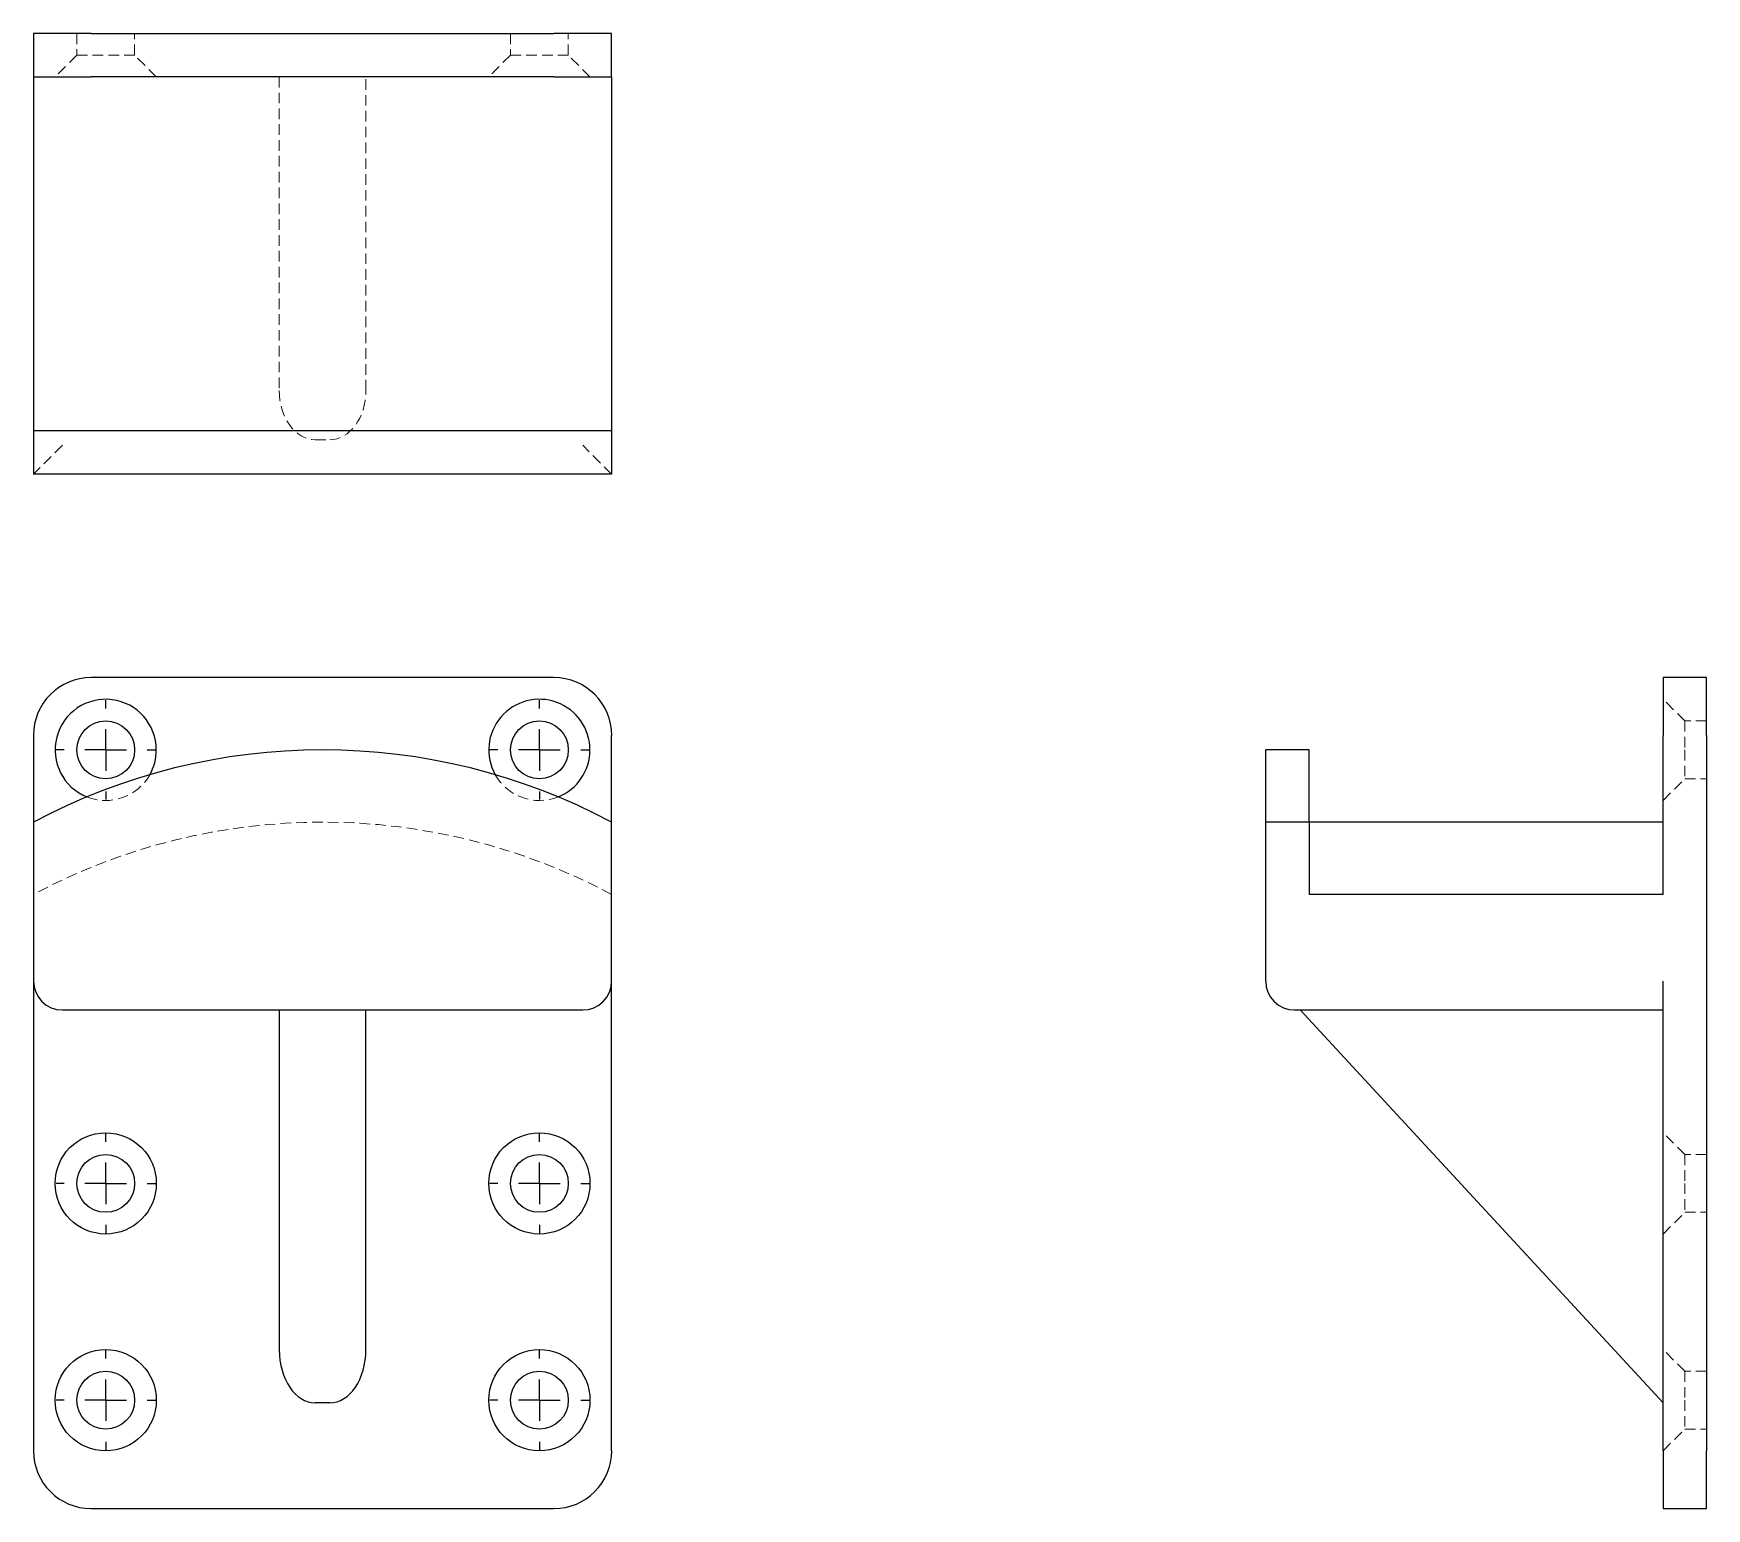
# Model space of a CAD drawing. Header units: millimetres. Extents: x 48 to 250, y 7 to 185.
import ezdxf

# ---------------------------------------------------------------- set-up
doc = ezdxf.new("R2010")
doc.units = ezdxf.units.MM
doc.linetypes.add('HIDDEN', pattern=[1.905, 1.27, -0.635])
doc.layers.add('10', color=7, linetype='Continuous')

# ---------------------------------------------------------------- blocks, each defined once
blk = doc.blocks.new('SW_CENTERMARKSYMBOL_0')
at = {"layer": '10', "color": 0}
for p, q in [((0, 5), (0, 5.98)), ((0, 0), (0, 2.5)), ((-5, 0), (-5.98, 0)), ((0, 0), (-2.5, 0)), ((0, 0), (0, -2.5)), ((0, 0), (2.5, 0)), ((5, 0), (5.98, 0)), ((0, -5), (0, -5.98))]:
    blk.add_line(p, q, dxfattribs=at)
blk = doc.blocks.new('SW_CENTERMARKSYMBOL_1')
at = {"layer": '10', "color": 0}
for p, q in [((0, 5), (0, 5.98)), ((0, 0), (0, 2.5)), ((-5, 0), (-5.98, 0)), ((0, 0), (-2.5, 0)), ((0, 0), (0, -2.5)), ((0, 0), (2.5, 0)), ((5, 0), (5.98, 0)), ((0, -5), (0, -5.98))]:
    blk.add_line(p, q, dxfattribs=at)
blk = doc.blocks.new('SW_CENTERMARKSYMBOL_2')
at = {"layer": '10', "color": 0}
for p, q in [((0, 5), (0, 5.98)), ((0, 0), (0, 2.5)), ((-5, 0), (-5.98, 0)), ((0, 0), (-2.5, 0)), ((0, 0), (0, -2.5)), ((0, 0), (2.5, 0)), ((5, 0), (5.98, 0)), ((0, -5), (0, -5.98))]:
    blk.add_line(p, q, dxfattribs=at)
blk = doc.blocks.new('SW_CENTERMARKSYMBOL_3')
at = {"layer": '10', "color": 0}
for p, q in [((0, 5), (0, 5.98)), ((0, 0), (0, 2.5)), ((-5, 0), (-5.98, 0)), ((0, 0), (-2.5, 0)), ((0, 0), (0, -2.5)), ((0, 0), (2.5, 0)), ((5, 0), (5.98, 0)), ((0, -5), (0, -5.98))]:
    blk.add_line(p, q, dxfattribs=at)
blk = doc.blocks.new('SW_CENTERMARKSYMBOL_4')
at = {"layer": '10', "color": 0}
for p, q in [((0, 5), (0, 5.98)), ((0, 0), (0, 2.5)), ((-5, 0), (-5.98, 0)), ((0, 0), (-2.5, 0)), ((0, 0), (0, -2.5)), ((0, 0), (2.5, 0)), ((5, 0), (5.98, 0)), ((0, -5), (0, -5.98))]:
    blk.add_line(p, q, dxfattribs=at)
blk = doc.blocks.new('SW_CENTERMARKSYMBOL_5')
at = {"layer": '10', "color": 0}
for p, q in [((0, 5), (0, 5.98)), ((0, 0), (0, 2.5)), ((-5, 0), (-5.98, 0)), ((0, 0), (-2.5, 0)), ((0, 0), (0, -2.5)), ((0, 0), (2.5, 0)), ((5, 0), (5.98, 0)), ((0, -5), (0, -5.98))]:
    blk.add_line(p, q, dxfattribs=at)

msp = doc.modelspace()

# ---------------------------------------------------------------- linework, layer by layer
at = {"color": 7, "linetype": 'Continuous', "lineweight": 25}
for p, q in [((48.22, 184.52), (48.22, 179.3)), ((55.17, 184.52), (48.22, 184.52)), ((55.17, 184.52), (110.83, 184.52)), ((117.78, 184.52), (110.83, 184.52)), ((117.78, 179.3), (117.78, 184.52)), ((48.22, 179.3), (55.17, 179.3)), ((48.22, 179.3), (48.22, 136.7)), ((110.83, 179.3), (55.17, 179.3)), ((110.83, 179.3), (117.78, 179.3)), ((117.78, 179.3), (117.78, 136.7)), ((117.78, 136.7), (48.22, 136.7)), ((48.22, 136.7), (48.22, 131.48)), ((117.78, 136.7), (117.78, 131.48)), ((117.78, 131.48), (48.22, 131.48)), ((110.83, 107), (55.17, 107)), ((249.52, 107), (244.3, 107)), ((244.3, 107), (244.3, 100.04)), ((249.52, 100.04), (249.52, 107)), ((48.22, 100.04), (48.22, 89.61)), ((117.78, 89.61), (117.78, 100.04)), ((244.3, 80.91), (244.3, 100.04)), ((249.52, 100.04), (249.52, 13.96)), ((201.7, 98.3), (196.48, 98.3)), ((196.48, 89.61), (196.48, 98.3)), ((201.7, 89.61), (201.7, 98.3)), ((48.22, 89.61), (48.22, 70.48)), ((117.78, 70.48), (117.78, 89.61)), ((196.48, 70.48), (196.48, 89.61)), ((201.7, 89.61), (196.48, 89.61)), ((244.3, 89.61), (201.7, 89.61)), ((201.7, 89.61), (201.7, 80.91)), ((244.3, 80.91), (201.7, 80.91)), ((48.22, 70.48), (48.22, 13.96)), ((117.78, 13.96), (117.78, 70.48)), ((244.3, 13.96), (244.3, 70.48)), ((51.7, 67), (114.3, 67)), ((77.78, 67), (77.78, 26.13)), ((88.22, 26.13), (88.22, 67)), ((199.96, 67), (244.3, 67)), ((200.63, 67), (244.3, 19.72)), ((83.87, 19.72), (82.13, 19.72)), ((244.3, 13.96), (244.3, 7)), ((249.52, 7), (249.52, 13.96)), ((55.17, 7), (110.83, 7)), ((244.3, 7), (249.52, 7))]:
    msp.add_line(p, q, dxfattribs=at)
at = {"color": 7, "linetype": 'HIDDEN', "lineweight": 18}
for p, q in [((53.43, 184.52), (53.43, 181.91)), ((60.39, 181.91), (60.39, 184.52)), ((105.61, 184.52), (105.61, 181.91)), ((112.57, 181.91), (112.57, 184.52)), ((53.43, 181.91), (50.83, 179.3)), ((53.43, 181.91), (60.39, 181.91)), ((63, 179.3), (60.39, 181.91)), ((105.61, 181.91), (103, 179.3)), ((105.61, 181.91), (112.57, 181.91)), ((115.17, 179.3), (112.57, 181.91)), ((77.78, 179.3), (77.78, 141.55)), ((88.22, 141.55), (88.22, 179.3)), ((51.7, 134.96), (48.22, 131.48)), ((82.13, 135.63), (83.87, 135.63)), ((117.78, 131.48), (114.3, 134.96)), ((246.91, 101.78), (244.3, 104.39)), ((246.91, 101.78), (246.91, 98.3)), ((249.52, 101.78), (246.91, 101.78)), ((246.91, 98.3), (246.91, 94.83)), ((244.3, 92.22), (246.91, 94.83)), ((246.91, 94.83), (249.52, 94.83)), ((246.91, 49.61), (244.3, 52.22)), ((246.91, 49.61), (246.91, 46.13)), ((249.52, 49.61), (246.91, 49.61)), ((246.91, 46.13), (246.91, 42.65)), ((244.3, 40.04), (246.91, 42.65)), ((246.91, 42.65), (249.52, 42.65)), ((246.91, 23.52), (244.3, 26.13)), ((246.91, 23.52), (246.91, 20.04)), ((249.52, 23.52), (246.91, 23.52)), ((246.91, 20.04), (246.91, 16.57)), ((244.3, 13.96), (246.91, 16.57)), ((246.91, 16.57), (249.52, 16.57))]:
    msp.add_line(p, q, dxfattribs=at)
at = {"color": 7, "linetype": 'Continuous', "lineweight": 25}
for centre, radius in [((56.91, 98.3), 3.48), ((109.09, 98.3), 3.48), ((56.91, 46.13), 6.09), ((109.09, 46.13), 6.09), ((56.91, 46.13), 3.48), ((109.09, 46.13), 3.48), ((56.91, 20.04), 6.09), ((109.09, 20.04), 6.09), ((56.91, 20.04), 3.48), ((109.09, 20.04), 3.48)]:
    msp.add_circle(centre, radius, dxfattribs=at)
for centre, radius, start, end in [((55.17, 100.04), 6.96, 90, 180), ((110.83, 100.04), 6.96, 0, 90), ((56.91, 98.3), 6.09, 0, 248.2053), ((109.09, 98.3), 6.09, 0, 209.3252), ((83, 24.39), 73.91, 61.9275, 118.0725), ((56.91, 98.3), 6.09, 330.6748, 0), ((109.09, 98.3), 6.09, 291.7947, 0), ((51.7, 70.48), 3.48, 180, 270), ((114.3, 70.48), 3.48, 270, 0), ((199.96, 70.48), 3.48, 180, 270), ((55.17, 13.96), 6.96, 180, 270), ((110.83, 13.96), 6.96, 270, 0)]:
    msp.add_arc(centre, radius, start, end, dxfattribs=at)
at = {"color": 7, "linetype": 'HIDDEN', "lineweight": 18}
for centre, radius, start, end in [((56.91, 98.3), 6.09, 248.2053, 330.6748), ((109.09, 98.3), 6.09, 209.3252, 291.7947), ((83, 15.7), 73.91, 61.9275, 118.0725)]:
    msp.add_arc(centre, radius, start, end, dxfattribs=at)
for centre, start_param, end_param in [((82.13, 141.55), 4.712389, 6.283185), ((83.87, 141.55), 0, 1.570796)]:
    msp.add_ellipse(centre, major_axis=(0, -5.92), ratio=0.73455, start_param=start_param, end_param=end_param, dxfattribs=at)
at = {"color": 7, "linetype": 'Continuous', "lineweight": 25}
for centre, start_param, end_param in [((82.13, 26.13), 4.712389, 6.283185), ((83.87, 26.13), 0, 1.570796)]:
    msp.add_ellipse(centre, major_axis=(0, -6.41), ratio=0.678555, start_param=start_param, end_param=end_param, dxfattribs=at)

# ---------------------------------------------------------------- block references
at = {"layer": '10'}
for name, p in [('SW_CENTERMARKSYMBOL_1', (56.91, 98.3)), ('SW_CENTERMARKSYMBOL_0', (109.09, 98.3)), ('SW_CENTERMARKSYMBOL_4', (56.91, 46.13)), ('SW_CENTERMARKSYMBOL_2', (109.09, 46.13)), ('SW_CENTERMARKSYMBOL_5', (56.91, 20.04)), ('SW_CENTERMARKSYMBOL_3', (109.09, 20.04))]:
    msp.add_blockref(name, p, dxfattribs=at)

doc.saveas('drawing.dxf')
